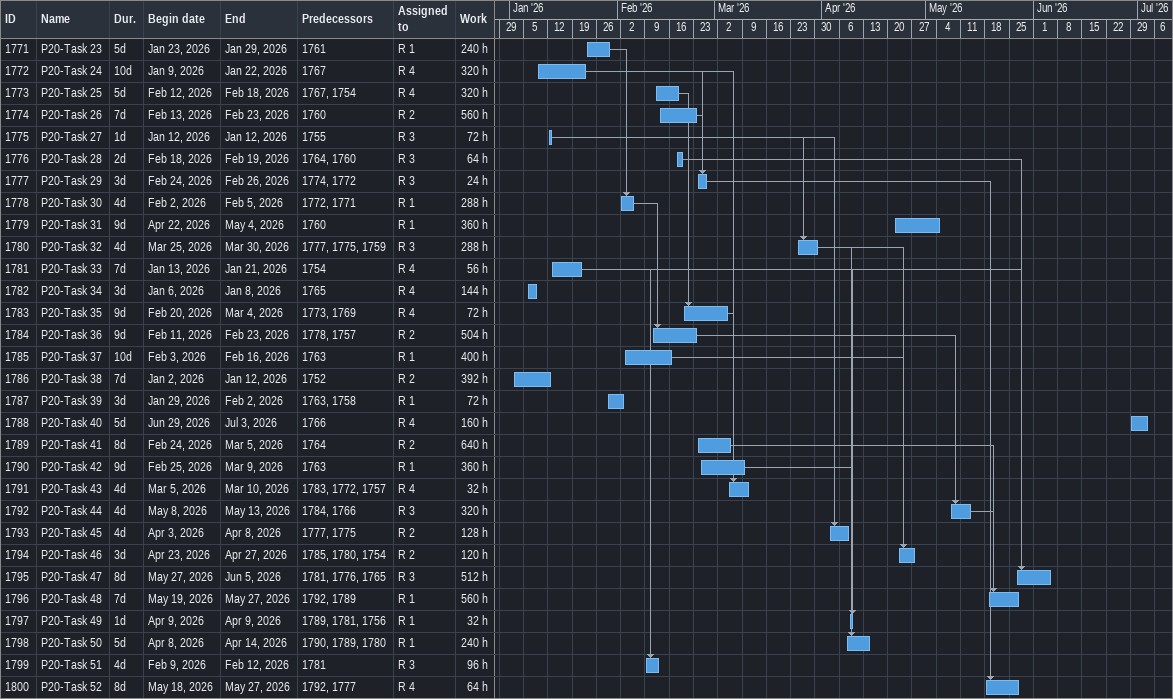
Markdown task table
| ID | Task | Duration | Start | Finish | Predecessors | Resources | Work (h) |
|---|---|---|---|---|---|---|---|
| 1771 | P20-Task 23 | 5d | 2026-01-23 | 2026-01-29 | 1761 | R 1 | 240 |
| 1772 | P20-Task 24 | 10d | 2026-01-09 | 2026-01-22 | 1767 | R 4 | 320 |
| 1773 | P20-Task 25 | 5d | 2026-02-12 | 2026-02-18 | 1767, 1754 | R 4 | 320 |
| 1774 | P20-Task 26 | 7d | 2026-02-13 | 2026-02-23 | 1760 | R 2 | 560 |
| 1775 | P20-Task 27 | 1d | 2026-01-12 | 2026-01-12 | 1755 | R 3 | 72 |
| 1776 | P20-Task 28 | 2d | 2026-02-18 | 2026-02-19 | 1764, 1760 | R 3 | 64 |
| 1777 | P20-Task 29 | 3d | 2026-02-24 | 2026-02-26 | 1774, 1772 | R 3 | 24 |
| 1778 | P20-Task 30 | 4d | 2026-02-02 | 2026-02-05 | 1772, 1771 | R 1 | 288 |
| 1779 | P20-Task 31 | 9d | 2026-04-22 | 2026-05-04 | 1760 | R 1 | 360 |
| 1780 | P20-Task 32 | 4d | 2026-03-25 | 2026-03-30 | 1777, 1775, 1759 | R 3 | 288 |
| 1781 | P20-Task 33 | 7d | 2026-01-13 | 2026-01-21 | 1754 | R 4 | 56 |
| 1782 | P20-Task 34 | 3d | 2026-01-06 | 2026-01-08 | 1765 | R 4 | 144 |
| 1783 | P20-Task 35 | 9d | 2026-02-20 | 2026-03-04 | 1773, 1769 | R 4 | 72 |
| 1784 | P20-Task 36 | 9d | 2026-02-11 | 2026-02-23 | 1778, 1757 | R 2 | 504 |
| 1785 | P20-Task 37 | 10d | 2026-02-03 | 2026-02-16 | 1763 | R 1 | 400 |
| 1786 | P20-Task 38 | 7d | 2026-01-02 | 2026-01-12 | 1752 | R 2 | 392 |
| 1787 | P20-Task 39 | 3d | 2026-01-29 | 2026-02-02 | 1763, 1758 | R 1 | 72 |
| 1788 | P20-Task 40 | 5d | 2026-06-29 | 2026-07-03 | 1766 | R 4 | 160 |
| 1789 | P20-Task 41 | 8d | 2026-02-24 | 2026-03-05 | 1764 | R 2 | 640 |
| 1790 | P20-Task 42 | 9d | 2026-02-25 | 2026-03-09 | 1763 | R 1 | 360 |
| 1791 | P20-Task 43 | 4d | 2026-03-05 | 2026-03-10 | 1783, 1772, 1757 | R 4 | 32 |
| 1792 | P20-Task 44 | 4d | 2026-05-08 | 2026-05-13 | 1784, 1766 | R 3 | 320 |
| 1793 | P20-Task 45 | 4d | 2026-04-03 | 2026-04-08 | 1777, 1775 | R 2 | 128 |
| 1794 | P20-Task 46 | 3d | 2026-04-23 | 2026-04-27 | 1785, 1780, 1754 | R 2 | 120 |
| 1795 | P20-Task 47 | 8d | 2026-05-27 | 2026-06-05 | 1781, 1776, 1765 | R 3 | 512 |
| 1796 | P20-Task 48 | 7d | 2026-05-19 | 2026-05-27 | 1792, 1789 | R 1 | 560 |
| 1797 | P20-Task 49 | 1d | 2026-04-09 | 2026-04-09 | 1789, 1781, 1756 | R 1 | 32 |
| 1798 | P20-Task 50 | 5d | 2026-04-08 | 2026-04-14 | 1790, 1789, 1780 | R 1 | 240 |
| 1799 | P20-Task 51 | 4d | 2026-02-09 | 2026-02-12 | 1781 | R 3 | 96 |
| 1800 | P20-Task 52 | 8d | 2026-05-18 | 2026-05-27 | 1792, 1777 | R 4 | 64 |
